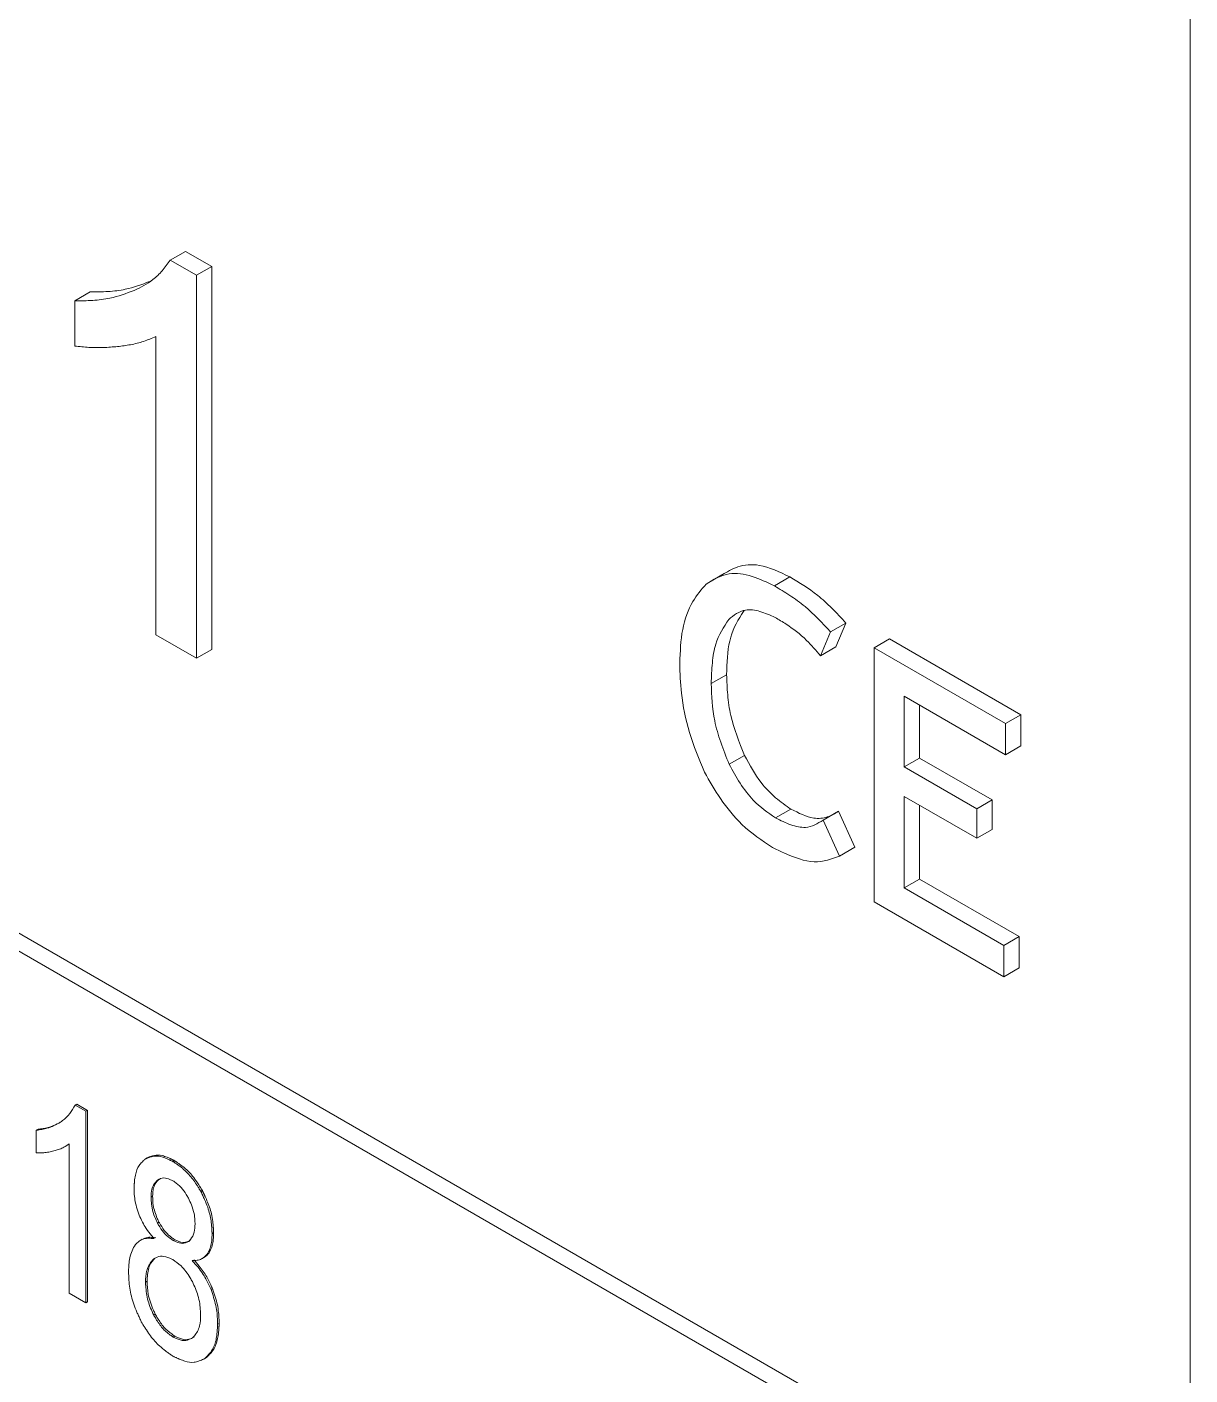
# Model space of a CAD drawing. Header units: millimetres. Extents: x -331 to 5585, y -2655 to 1513.
# Drawn here: x 4945.1 to 4950.45, y 348.93 to 355.13 of the extents above; entities that cross this region are included whole.
import ezdxf

# ---------------------------------------------------------------- set-up
doc = ezdxf.new("R2010")
doc.units = ezdxf.units.MM

msp = doc.modelspace()

# ---------------------------------------------------------------- linework, layer by layer
at = {"color": 7, "linetype": 'Continuous', "lineweight": 15}
for p, q in [((4948.6782, 348.8736), (4934.536, 357.0377)), ((4934.4653, 356.9968), (4948.6075, 348.8328)), ((4950.4459, 356.1402), (4950.4459, 344.1786)), ((4945.7565, 354.0573), (4945.8272, 354.0981)), ((4945.9473, 354.0288), (4945.8272, 354.0981)), ((4945.8766, 353.988), (4945.7565, 354.0573)), ((4945.9473, 354.0288), (4945.8766, 353.988)), ((4945.9473, 352.2681), (4945.9473, 354.0288)), ((4945.8766, 352.2273), (4945.8766, 353.988)), ((4945.3173, 353.8707), (4945.388, 353.9115)), ((4945.3173, 353.8707), (4945.3173, 353.6626)), ((4945.6902, 353.7069), (4945.6902, 352.3349)), ((4948.3034, 352.6162), (4948.2327, 352.5754)), ((4948.5348, 352.5601), (4948.6055, 352.6009)), ((4948.7931, 352.3479), (4948.8638, 352.3888)), ((4948.8175, 352.2791), (4948.8638, 352.3888)), ((4945.6902, 352.3349), (4945.8766, 352.2273)), ((4948.7931, 352.3479), (4948.7468, 352.2383)), ((4948.9933, 352.2754), (4949.064, 352.3162)), ((4949.6683, 351.9674), (4949.064, 352.3162)), ((4945.8766, 352.2273), (4945.9473, 352.2681)), ((4948.7468, 352.2383), (4948.8175, 352.2791)), ((4948.9933, 351.1072), (4948.9933, 352.2754)), ((4948.9933, 352.2754), (4949.5975, 351.9266)), ((4948.2441, 352.1107), (4948.3148, 352.1515)), ((4949.1314, 352.0522), (4949.5975, 351.7831)), ((4949.1314, 351.7276), (4949.1314, 352.0522)), ((4949.2022, 351.7684), (4949.2022, 352.0113)), ((4949.6683, 351.9674), (4949.5975, 351.9266)), ((4949.5975, 351.7831), (4949.5975, 351.9266)), ((4949.6683, 351.8239), (4949.6683, 351.9674)), ((4949.5975, 351.7831), (4949.6683, 351.8239)), ((4948.3266, 351.7397), (4948.3973, 351.7805)), ((4949.1314, 351.7276), (4949.2022, 351.7684)), ((4949.5364, 351.5755), (4949.2022, 351.7684)), ((4949.4657, 351.5347), (4949.1314, 351.7276)), ((4949.1314, 351.592), (4949.4657, 351.3991)), ((4949.1314, 351.171), (4949.1314, 351.592)), ((4949.2022, 351.2119), (4949.2022, 351.5512)), ((4949.4657, 351.5347), (4949.5364, 351.5755)), ((4949.5364, 351.4399), (4949.5364, 351.5755)), ((4948.5397, 351.4927), (4948.6104, 351.5335)), ((4948.7586, 351.4828), (4948.8293, 351.5236)), ((4948.9052, 351.3577), (4948.8293, 351.5236)), ((4949.4657, 351.3991), (4949.4657, 351.5347)), ((4948.7586, 351.4828), (4948.8345, 351.3169)), ((4949.4657, 351.3991), (4949.5364, 351.4399)), ((4948.8345, 351.3169), (4948.9052, 351.3577)), ((4949.1314, 351.171), (4949.2022, 351.2119)), ((4949.6607, 350.9472), (4949.2022, 351.2119)), ((4949.59, 350.9063), (4949.1314, 351.171)), ((4949.59, 350.7628), (4948.9933, 351.1072)), ((4949.59, 350.9063), (4949.6607, 350.9472)), ((4949.6607, 350.8036), (4949.6607, 350.9472)), ((4949.59, 350.7628), (4949.59, 350.9063)), ((4949.59, 350.7628), (4949.6607, 350.8036)), ((4945.3261, 350.1768), (4945.319, 350.1727)), ((4945.319, 350.1727), (4945.3687, 350.144)), ((4945.3758, 350.148), (4945.3261, 350.1768)), ((4945.3687, 350.144), (4945.3758, 350.148)), ((4945.3687, 350.144), (4945.3687, 349.2636)), ((4945.3758, 349.2677), (4945.3758, 350.148)), ((4945.1393, 350.0563), (4945.1464, 350.0604)), ((4945.1393, 349.9523), (4945.1393, 350.0563)), ((4945.2722, 349.9813), (4945.2793, 349.9854)), ((4945.2921, 349.3079), (4945.2921, 349.9938)), ((4945.6407, 349.9242), (4945.6478, 349.9283)), ((4945.7685, 349.9132), (4945.7756, 349.9172)), ((4945.7049, 349.8314), (4945.6978, 349.8273)), ((4945.6681, 349.749), (4945.6752, 349.7531)), ((4945.8974, 349.7748), (4945.9045, 349.7789)), ((4945.6975, 349.6293), (4945.7046, 349.6334)), ((4945.9488, 349.5802), (4945.9558, 349.5843)), ((4945.6229, 349.5527), (4945.6206, 349.5514)), ((4945.6277, 349.5555), (4945.623, 349.5528)), ((4945.7698, 349.5494), (4945.7769, 349.5535)), ((4945.6862, 349.4683), (4945.6791, 349.4642)), ((4945.9037, 349.4668), (4945.9107, 349.4709)), ((4945.926, 349.4861), (4945.9331, 349.4902)), ((4945.6427, 349.3585), (4945.6498, 349.3625)), ((4945.9439, 349.3242), (4945.9509, 349.3283)), ((4945.3687, 349.2636), (4945.2921, 349.3079)), ((4945.3687, 349.2636), (4945.3758, 349.2677)), ((4945.6802, 349.2067), (4945.6872, 349.2108)), ((4945.9742, 349.1643), (4945.9812, 349.1684)), ((4945.7698, 349.1056), (4945.7769, 349.1097)), ((4945.9155, 349.007), (4945.9225, 349.011))]:
    msp.add_line(p, q, dxfattribs=at)
for points, knots in [([(4945.7565, 354.0573), (4945.7444, 354.0409), (4945.7202, 354.0081), (4945.6679, 353.9565), (4945.6206, 353.9332), (4945.5908, 353.9186)], [0, 0, 0, 0, 0.268463, 0.537553, 1, 1, 1, 1]), ([(4945.5908, 353.9186), (4945.5543, 353.9049), (4945.494, 353.8824), (4945.4003, 353.8713), (4945.345, 353.8709), (4945.3173, 353.8707)], [0, 0, 0, 0, 0.432162, 0.715227, 1, 1, 1, 1]), ([(4945.6615, 353.9594), (4945.625, 353.9458), (4945.5647, 353.9232), (4945.471, 353.9121), (4945.4157, 353.9117), (4945.388, 353.9115)], [0, 0, 0, 0, 0.432162, 0.715227, 1, 1, 1, 1]), ([(4945.3173, 353.6626), (4945.3391, 353.6603), (4945.3838, 353.6555), (4945.4493, 353.655), (4945.4921, 353.6587), (4945.5136, 353.6605)], [0, 0, 0, 0, 0.323119, 0.660944, 1, 1, 1, 1]), ([(4945.5136, 353.6605), (4945.5337, 353.663), (4945.575, 353.668), (4945.6344, 353.6828), (4945.6715, 353.6988), (4945.6902, 353.7069)], [0, 0, 0, 0, 0.323182, 0.660465, 1, 1, 1, 1]), ([(4948.2206, 352.5684), (4948.2538, 352.5889), (4948.3137, 352.626), (4948.4286, 352.61), (4948.5006, 352.5762), (4948.5348, 352.5601)], [0, 0, 0, 0, 0.395232, 0.71267, 1, 1, 1, 1]), ([(4948.6055, 352.6009), (4948.5579, 352.6236), (4948.472, 352.6645), (4948.3658, 352.6544), (4948.3153, 352.6237), (4948.2913, 352.6092)], [0, 0, 0, 0, 0.395213, 0.712756, 1, 1, 1, 1]), ([(4948.0991, 352.204), (4948.1014, 352.2572), (4948.106, 352.3644), (4948.1512, 352.4869), (4948.1991, 352.5431), (4948.2206, 352.5684)], [0, 0, 0, 0, 0.352054, 0.708359, 1, 1, 1, 1]), ([(4948.5348, 352.5601), (4948.5584, 352.5458), (4948.6055, 352.5174), (4948.6943, 352.4543), (4948.7546, 352.3893), (4948.7931, 352.3479)], [0, 0, 0, 0, 0.265511, 0.5315422, 1, 1, 1, 1]), ([(4948.8638, 352.3888), (4948.8422, 352.4121), (4948.8001, 352.4577), (4948.7142, 352.5359), (4948.6486, 352.5751), (4948.6055, 352.6009)], [0, 0, 0, 0, 0.265461, 0.517433, 1, 1, 1, 1]), ([(4948.3148, 352.1515), (4948.3164, 352.2056), (4948.3195, 352.3145), (4948.3643, 352.3991), (4948.3913, 352.4403), (4948.3953, 352.4464)], [0, 0, 0, 0, 0.4569751, 0.9198097, 1, 1, 1, 1]), ([(4948.5383, 352.4145), (4948.5148, 352.425), (4948.4676, 352.4463), (4948.3874, 352.4565), (4948.3482, 352.4247), (4948.3246, 352.4055)], [0, 0, 0, 0, 0.281613, 0.566978, 1, 1, 1, 1]), ([(4948.3246, 352.4055), (4948.3015, 352.3706), (4948.265, 352.3151), (4948.2475, 352.2062), (4948.2453, 352.1427), (4948.2441, 352.1107)], [0, 0, 0, 0, 0.456779, 0.725403, 1, 1, 1, 1]), ([(4948.7468, 352.2383), (4948.7257, 352.263), (4948.6762, 352.3209), (4948.6035, 352.3761), (4948.555, 352.4047), (4948.5383, 352.4145)], [0, 0, 0, 0, 0.326664, 0.768118, 1, 1, 1, 1]), ([(4948.213, 351.7028), (4948.1877, 351.7637), (4948.1369, 351.8863), (4948.1041, 352.0573), (4948.1006, 352.1587), (4948.0991, 352.204)], [0, 0, 0, 0, 0.353807, 0.711915, 1, 1, 1, 1]), ([(4948.2441, 352.1107), (4948.246, 352.0545), (4948.2489, 351.9681), (4948.2866, 351.8396), (4948.3131, 351.7733), (4948.3266, 351.7397)], [0, 0, 0, 0, 0.4783209, 0.7356134, 1, 1, 1, 1]), ([(4948.3973, 351.7805), (4948.3727, 351.8421), (4948.3349, 351.9369), (4948.3183, 352.0602), (4948.316, 352.1208), (4948.3148, 352.1515)], [0, 0, 0, 0, 0.478805, 0.736671, 1, 1, 1, 1]), ([(4948.3266, 351.7397), (4948.3426, 351.7104), (4948.3747, 351.6515), (4948.4454, 351.5578), (4948.5046, 351.5169), (4948.5397, 351.4927)], [0, 0, 0, 0, 0.2873201, 0.5780437, 1, 1, 1, 1]), ([(4948.6104, 351.5335), (4948.5869, 351.5499), (4948.5396, 351.5828), (4948.4609, 351.6629), (4948.421, 351.7368), (4948.3973, 351.7805)], [0, 0, 0, 0, 0.287234, 0.578204, 1, 1, 1, 1]), ([(4948.5252, 351.3576), (4948.4775, 351.389), (4948.3921, 351.4453), (4948.2865, 351.575), (4948.2366, 351.6618), (4948.213, 351.7028)], [0, 0, 0, 0, 0.400548, 0.716816, 1, 1, 1, 1]), ([(4948.5397, 351.4927), (4948.5632, 351.4812), (4948.6104, 351.458), (4948.6915, 351.441), (4948.7335, 351.4671), (4948.7586, 351.4828)], [0, 0, 0, 0, 0.28426, 0.571725, 1, 1, 1, 1]), ([(4948.8293, 351.5236), (4948.8128, 351.5135), (4948.7797, 351.4933), (4948.7065, 351.4854), (4948.6463, 351.5155), (4948.6104, 351.5335)], [0, 0, 0, 0, 0.284211, 0.572297, 1, 1, 1, 1]), ([(4948.8345, 351.3169), (4948.7973, 351.3035), (4948.7222, 351.2763), (4948.6078, 351.3165), (4948.5425, 351.349), (4948.5252, 351.3576)], [0, 0, 0, 0, 0.4184114, 0.8458131, 1, 1, 1, 1]), ([(4945.2509, 350.0942), (4945.254, 350.0964), (4945.2696, 350.1078), (4945.2957, 350.1299), (4945.3115, 350.1588), (4945.319, 350.1727)], [0, 0, 0, 0, 0.114719, 0.57499, 1, 1, 1, 1]), ([(4945.1393, 350.0563), (4945.1403, 350.0565), (4945.1423, 350.0567), (4945.1453, 350.0572), (4945.1493, 350.0577), (4945.1563, 350.0588), (4945.1702, 350.0611), (4945.1933, 350.0658), (4945.2216, 350.0772), (4945.2411, 350.0885), (4945.2509, 350.0942)], [0, 0, 0, 0, 0.02463, 0.049479, 0.074172, 0.123588, 0.222617, 0.420621, 0.709215, 1, 1, 1, 1]), ([(4945.2498, 350.0935), (4945.2492, 350.0932), (4945.2353, 350.0851), (4945.214, 350.0741), (4945.1873, 350.0672), (4945.1735, 350.0646), (4945.1666, 350.0634), (4945.1631, 350.0629), (4945.1611, 350.0625), (4945.1591, 350.0623), (4945.1571, 350.0619), (4945.1551, 350.0617), (4945.1536, 350.0615), (4945.1516, 350.0612), (4945.1497, 350.0609), (4945.1478, 350.0606), (4945.1469, 350.0605), (4945.1464, 350.0604)], [0, 0, 0, 0, 0.019458, 0.450459, 0.665933, 0.773608, 0.827462, 0.854438, 0.867945, 0.881348, 0.908324, 0.921726, 0.935197, 0.9486, 0.974419, 0.987175, 1, 1, 1, 1]), ([(4945.2211, 349.9615), (4945.2173, 349.9606), (4945.2057, 349.9579), (4945.1867, 349.9539), (4945.1631, 349.9521), (4945.1472, 349.9522), (4945.1393, 349.9523)], [0, 0, 0, 0, 0.148111, 0.444396, 0.721869, 1, 1, 1, 1]), ([(4945.2921, 349.9938), (4945.2889, 349.9917), (4945.2792, 349.9854), (4945.2631, 349.9757), (4945.2423, 349.9677), (4945.2282, 349.9636), (4945.2211, 349.9615)], [0, 0, 0, 0, 0.148069, 0.4449282, 0.7219491, 1, 1, 1, 1]), ([(4945.2793, 349.9855), (4945.2798, 349.9858), (4945.2843, 349.988), (4945.2884, 349.9909), (4945.2921, 349.9934)], [0, 0, 0, 0, 0.119922, 1, 1, 1, 1]), ([(4945.6407, 349.9242), (4945.6416, 349.9246), (4945.6434, 349.9254), (4945.6461, 349.9265), (4945.6496, 349.928), (4945.6559, 349.9306), (4945.6675, 349.9348), (4945.6886, 349.9401), (4945.7155, 349.9361), (4945.739, 349.9268), (4945.7504, 349.9216), (4945.7565, 349.9189), (4945.7604, 349.917), (4945.7647, 349.915), (4945.7673, 349.9138), (4945.7685, 349.9132)], [0, 0, 0, 0, 0.024734, 0.04958, 0.07437, 0.124037, 0.223242, 0.389776, 0.668479, 0.816558, 0.890445, 0.908972, 0.945864, 0.972982, 1, 1, 1, 1]), ([(4945.7756, 349.9172), (4945.7744, 349.9178), (4945.7727, 349.9186), (4945.7703, 349.9198), (4945.768, 349.9208), (4945.7656, 349.9219), (4945.7633, 349.923), (4945.7615, 349.9239), (4945.7592, 349.925), (4945.7528, 349.9279), (4945.7391, 349.9338), (4945.7137, 349.9428), (4945.6875, 349.9429), (4945.6696, 349.9371), (4945.6616, 349.934), (4945.659, 349.933), (4945.6572, 349.9322), (4945.6557, 349.9317), (4945.6539, 349.9309), (4945.6525, 349.9303), (4945.6509, 349.9296), (4945.6494, 349.9289), (4945.6484, 349.9285), (4945.6478, 349.9283)], [0, 0, 0, 0, 0.024809, 0.037188, 0.049593, 0.074402, 0.086806, 0.09921, 0.111615, 0.136453, 0.235685, 0.401123, 0.679187, 0.839251, 0.879467, 0.899556, 0.909573, 0.929663, 0.93968, 0.959851, 0.969868, 0.985059, 1, 1, 1, 1]), ([(4945.5899, 349.791), (4945.59, 349.7923), (4945.5901, 349.795), (4945.5903, 349.7982), (4945.5905, 349.8015), (4945.5907, 349.8041), (4945.5909, 349.8074), (4945.591, 349.81), (4945.5914, 349.8146), (4945.5924, 349.8282), (4945.5959, 349.859), (4945.6083, 349.8893), (4945.6232, 349.9064), (4945.6295, 349.913), (4945.6318, 349.9154), (4945.6334, 349.9169), (4945.6348, 349.9184), (4945.636, 349.9195), (4945.6375, 349.921), (4945.6389, 349.9225), (4945.6401, 349.9236), (4945.6407, 349.9242)], [0, 0, 0, 0, 0.023215, 0.046156, 0.057763, 0.080983, 0.092596, 0.115551, 0.127174, 0.173403, 0.358905, 0.687162, 0.843138, 0.882354, 0.902022, 0.921549, 0.931383, 0.95095, 0.960602, 0.980392, 1, 1, 1, 1]), ([(4945.7685, 349.9132), (4945.7697, 349.9123), (4945.7721, 349.9107), (4945.7768, 349.9076), (4945.7815, 349.9043), (4945.7897, 349.8987), (4945.8035, 349.8886), (4945.8292, 349.8683), (4945.8554, 349.8388), (4945.8743, 349.811), (4945.8838, 349.7964), (4945.8884, 349.7891), (4945.8915, 349.7843), (4945.8942, 349.7799), (4945.8963, 349.7765), (4945.8974, 349.7748)], [0, 0, 0, 0, 0.024629, 0.049159, 0.098299, 0.122782, 0.221038, 0.387893, 0.666793, 0.813457, 0.886622, 0.923249, 0.941507, 0.970754, 1, 1, 1, 1]), ([(4945.9045, 349.7789), (4945.9036, 349.7803), (4945.9023, 349.7825), (4945.9005, 349.7852), (4945.8987, 349.7881), (4945.8969, 349.7909), (4945.8952, 349.7937), (4945.8938, 349.7958), (4945.8921, 349.7986), (4945.8871, 349.8063), (4945.8765, 349.8226), (4945.8554, 349.8521), (4945.8278, 349.8798), (4945.8049, 349.8967), (4945.7947, 349.9041), (4945.792, 349.9059), (4945.7908, 349.9068), (4945.7898, 349.9075), (4945.7886, 349.9083), (4945.7876, 349.909), (4945.7864, 349.9099), (4945.7854, 349.9105), (4945.7842, 349.9114), (4945.783, 349.9122), (4945.7817, 349.913), (4945.7805, 349.9139), (4945.7795, 349.9145), (4945.7783, 349.9154), (4945.7771, 349.9162), (4945.7761, 349.9169), (4945.7756, 349.9172)], [0, 0, 0, 0, 0.024674, 0.036818, 0.049155, 0.073636, 0.086028, 0.098228, 0.11062, 0.135076, 0.23339, 0.397176, 0.672706, 0.835892, 0.876922, 0.887132, 0.892288, 0.902527, 0.907658, 0.917898, 0.923054, 0.933263, 0.938419, 0.948702, 0.958912, 0.964068, 0.974278, 0.979434, 0.989717, 1, 1, 1, 1]), ([(4945.6978, 349.8273), (4945.695, 349.8245), (4945.6841, 349.8136), (4945.6701, 349.7902), (4945.6687, 349.7618), (4945.6681, 349.749)], [0, 0, 0, 0, 0.158345, 0.618444, 1, 1, 1, 1]), ([(4945.6752, 349.7531), (4945.6755, 349.7583), (4945.6763, 349.7716), (4945.679, 349.7952), (4945.6896, 349.8161), (4945.7001, 349.8267), (4945.7049, 349.8314)], [0, 0, 0, 0, 0.15758, 0.400846, 0.731482, 1, 1, 1, 1]), ([(4945.7688, 349.8245), (4945.7641, 349.8266), (4945.75, 349.833), (4945.7233, 349.8409), (4945.707, 349.8322), (4945.6978, 349.8273)], [0, 0, 0, 0, 0.1759747, 0.5312868, 1, 1, 1, 1]), ([(4945.8404, 349.7441), (4945.837, 349.7498), (4945.8267, 349.7671), (4945.8068, 349.7962), (4945.7841, 349.8137), (4945.7714, 349.8227), (4945.7688, 349.8245)], [0, 0, 0, 0, 0.174053, 0.525123, 0.904708, 1, 1, 1, 1]), ([(4945.6133, 349.6666), (4945.6113, 349.6727), (4945.6052, 349.691), (4945.5963, 349.7201), (4945.591, 349.7558), (4945.5903, 349.7783), (4945.5899, 349.791)], [0, 0, 0, 0, 0.141894, 0.425233, 0.675664, 1, 1, 1, 1]), ([(4945.7046, 349.6334), (4945.7019, 349.6394), (4945.6905, 349.665), (4945.6766, 349.7072), (4945.6756, 349.7392), (4945.6752, 349.7531)], [0, 0, 0, 0, 0.1484222, 0.6309486, 1, 1, 1, 1]), ([(4945.8974, 349.7748), (4945.8988, 349.7718), (4945.9016, 349.7658), (4945.9071, 349.7538), (4945.9167, 349.7328), (4945.9331, 349.6936), (4945.9435, 349.6496), (4945.9465, 349.6174), (4945.9474, 349.6037), (4945.9478, 349.5975), (4945.9481, 349.5926), (4945.9485, 349.5864), (4945.9486, 349.5827), (4945.9488, 349.5802)], [0, 0, 0, 0, 0.045568, 0.091275, 0.182459, 0.365184, 0.679298, 0.839118, 0.879505, 0.899419, 0.939769, 0.959668, 1, 1, 1, 1]), ([(4945.9558, 349.5843), (4945.9558, 349.5857), (4945.9557, 349.5878), (4945.9555, 349.5913), (4945.9553, 349.5941), (4945.9552, 349.5969), (4945.955, 349.5997), (4945.9548, 349.6026), (4945.9546, 349.6054), (4945.9545, 349.6082), (4945.9539, 349.616), (4945.9524, 349.6345), (4945.9475, 349.6719), (4945.9335, 349.7144), (4945.9201, 349.7449), (4945.9151, 349.7559), (4945.9137, 349.7591), (4945.9121, 349.7624), (4945.9106, 349.7657), (4945.9091, 349.769), (4945.9075, 349.7723), (4945.906, 349.7756), (4945.905, 349.7778), (4945.9045, 349.7789)], [0, 0, 0, 0, 0.022886, 0.034332, 0.057227, 0.068401, 0.079851, 0.102751, 0.114206, 0.12539, 0.148311, 0.239624, 0.42239, 0.733167, 0.866507, 0.883182, 0.899896, 0.91643, 0.933224, 0.950017, 0.966592, 0.983385, 1, 1, 1, 1]), ([(4945.6681, 349.749), (4945.6683, 349.7434), (4945.669, 349.7275), (4945.6715, 349.6977), (4945.6829, 349.6621), (4945.6934, 349.6387), (4945.6975, 349.6293)], [0, 0, 0, 0, 0.148222, 0.422891, 0.769928, 1, 1, 1, 1]), ([(4945.8706, 349.6261), (4945.8703, 349.6317), (4945.8695, 349.6471), (4945.8669, 349.6758), (4945.8556, 349.7108), (4945.8449, 349.7342), (4945.8404, 349.7441)], [0, 0, 0, 0, 0.150621, 0.412711, 0.752175, 1, 1, 1, 1]), ([(4945.6825, 349.5582), (4945.6784, 349.5632), (4945.6658, 349.578), (4945.6464, 349.6025), (4945.6281, 349.6348), (4945.6183, 349.6559), (4945.6133, 349.6666)], [0, 0, 0, 0, 0.15325, 0.460163, 0.727004, 1, 1, 1, 1]), ([(4945.6975, 349.6293), (4945.701, 349.6236), (4945.7113, 349.6064), (4945.7313, 349.5776), (4945.7541, 349.5604), (4945.767, 349.5514), (4945.7698, 349.5494)], [0, 0, 0, 0, 0.17343, 0.522643, 0.895895, 1, 1, 1, 1]), ([(4945.7769, 349.5535), (4945.7722, 349.5567), (4945.7581, 349.5666), (4945.7339, 349.5867), (4945.7163, 349.6141), (4945.7068, 349.6298), (4945.7046, 349.6334)], [0, 0, 0, 0, 0.173183, 0.522555, 0.88915, 1, 1, 1, 1]), ([(4945.8411, 349.5458), (4945.8439, 349.5486), (4945.8548, 349.5598), (4945.8688, 349.5838), (4945.87, 349.6129), (4945.8706, 349.6261)], [0, 0, 0, 0, 0.155787, 0.614926, 1, 1, 1, 1]), ([(4945.6896, 349.5623), (4945.6853, 349.5627), (4945.6722, 349.564), (4945.6497, 349.5658), (4945.6356, 349.5581), (4945.6284, 349.5542)], [0, 0, 0, 0, 0.194747, 0.585009, 1, 1, 1, 1]), ([(4945.9488, 349.5802), (4945.9486, 349.5749), (4945.948, 349.5589), (4945.9461, 349.5334), (4945.9378, 349.5076), (4945.93, 349.4933), (4945.926, 349.4861)], [0, 0, 0, 0, 0.146262, 0.439409, 0.716195, 1, 1, 1, 1]), ([(4945.9331, 349.4902), (4945.9351, 349.4939), (4945.9412, 349.5051), (4945.9502, 349.5247), (4945.9548, 349.5536), (4945.9555, 349.574), (4945.9558, 349.5843)], [0, 0, 0, 0, 0.146604, 0.43974, 0.717309, 1, 1, 1, 1]), ([(4945.5645, 349.4038), (4945.5645, 349.4051), (4945.5646, 349.4071), (4945.5647, 349.4104), (4945.5648, 349.4131), (4945.5649, 349.4158), (4945.565, 349.4178), (4945.5651, 349.4204), (4945.5654, 349.4277), (4945.5664, 349.4448), (4945.5695, 349.4728), (4945.5799, 349.5032), (4945.5905, 349.5215), (4945.5958, 349.5308)], [0, 0, 0, 0, 0.027042, 0.040565, 0.067607, 0.081133, 0.094656, 0.108182, 0.134913, 0.242916, 0.459162, 0.726686, 1, 1, 1, 1]), ([(4945.5958, 349.5308), (4945.5987, 349.5335), (4945.6072, 349.5416), (4945.6244, 349.5561), (4945.6519, 349.5616), (4945.6732, 349.5592), (4945.6825, 349.5582)], [0, 0, 0, 0, 0.126725, 0.380617, 0.7303, 1, 1, 1, 1]), ([(4945.7698, 349.5494), (4945.7745, 349.5472), (4945.7886, 349.5407), (4945.8155, 349.5327), (4945.8318, 349.541), (4945.8411, 349.5458)], [0, 0, 0, 0, 0.175966, 0.531297, 1, 1, 1, 1]), ([(4945.8482, 349.5499), (4945.8448, 349.5482), (4945.8344, 349.543), (4945.8121, 349.5371), (4945.7897, 349.5475), (4945.7769, 349.5535)], [0, 0, 0, 0, 0.175897, 0.53076, 1, 1, 1, 1]), ([(4945.6791, 349.4642), (4945.6765, 349.4612), (4945.6631, 349.4463), (4945.6448, 349.4152), (4945.6434, 349.376), (4945.6427, 349.3585)], [0, 0, 0, 0, 0.120304, 0.607039, 1, 1, 1, 1]), ([(4945.6498, 349.3625), (4945.65, 349.3678), (4945.6513, 349.3944), (4945.6575, 349.437), (4945.6773, 349.4586), (4945.6862, 349.4683)], [0, 0, 0, 0, 0.120275, 0.605975, 1, 1, 1, 1]), ([(4945.7678, 349.462), (4945.7631, 349.4641), (4945.7466, 349.4715), (4945.7178, 349.4816), (4945.6948, 349.473), (4945.6827, 349.4662), (4945.6791, 349.4642)], [0, 0, 0, 0, 0.140011, 0.493731, 0.851094, 1, 1, 1, 1]), ([(4945.8582, 349.3605), (4945.8548, 349.3662), (4945.8454, 349.3821), (4945.8292, 349.4077), (4945.802, 349.4382), (4945.7807, 349.4531), (4945.7678, 349.462)], [0, 0, 0, 0, 0.137375, 0.379955, 0.624468, 1, 1, 1, 1]), ([(4945.926, 349.4861), (4945.9232, 349.4833), (4945.9153, 349.4754), (4945.9013, 349.4637), (4945.8801, 349.4581), (4945.8648, 349.4577), (4945.8571, 349.4574)], [0, 0, 0, 0, 0.153352, 0.439438, 0.716193, 1, 1, 1, 1]), ([(4945.8571, 349.4574), (4945.8614, 349.4526), (4945.8742, 349.4382), (4945.8996, 349.4082), (4945.9243, 349.3669), (4945.9383, 349.3364), (4945.9439, 349.3242)], [0, 0, 0, 0, 0.12356, 0.3710876, 0.7493322, 1, 1, 1, 1]), ([(4945.9509, 349.3283), (4945.9482, 349.3343), (4945.9398, 349.3523), (4945.9222, 349.3886), (4945.8945, 349.4274), (4945.8729, 349.4518), (4945.8642, 349.4615)], [0, 0, 0, 0, 0.1235481, 0.3711257, 0.7491977, 1, 1, 1, 1]), ([(4945.9103, 349.4717), (4945.9129, 349.473), (4945.9215, 349.4776), (4945.9283, 349.485), (4945.9331, 349.4902)], [0, 0, 0, 0, 0.298249, 1, 1, 1, 1]), ([(4945.6232, 349.1757), (4945.6225, 349.1772), (4945.6205, 349.1817), (4945.6177, 349.1877), (4945.6143, 349.1952), (4945.6095, 349.2057), (4945.6003, 349.2269), (4945.5827, 349.2697), (4945.5706, 349.3199), (4945.5672, 349.3584), (4945.5659, 349.3766), (4945.5654, 349.3857), (4945.565, 349.3932), (4945.5647, 349.3992), (4945.5646, 349.4022), (4945.5645, 349.4038)], [0, 0, 0, 0, 0.0194, 0.058424, 0.077824, 0.116679, 0.194528, 0.350259, 0.66557, 0.832427, 0.874299, 0.916368, 0.958186, 0.979093, 1, 1, 1, 1]), ([(4945.6427, 349.3585), (4945.6429, 349.3529), (4945.6442, 349.3249), (4945.65, 349.274), (4945.6706, 349.2281), (4945.6802, 349.2067)], [0, 0, 0, 0, 0.117093, 0.589433, 1, 1, 1, 1]), ([(4945.6872, 349.2108), (4945.6846, 349.2168), (4945.6711, 349.2472), (4945.6519, 349.3007), (4945.6504, 349.343), (4945.6498, 349.3625)], [0, 0, 0, 0, 0.11714, 0.590952, 1, 1, 1, 1]), ([(4945.896, 349.2087), (4945.8957, 349.2142), (4945.8945, 349.2423), (4945.8886, 349.2932), (4945.8679, 349.3391), (4945.8582, 349.3605)], [0, 0, 0, 0, 0.1169902, 0.5890344, 1, 1, 1, 1]), ([(4945.9439, 349.3242), (4945.9459, 349.3181), (4945.9563, 349.2876), (4945.9723, 349.2317), (4945.9735, 349.1868), (4945.9742, 349.1643)], [0, 0, 0, 0, 0.110115, 0.553463, 1, 1, 1, 1]), ([(4945.9812, 349.1684), (4945.981, 349.1739), (4945.9801, 349.2017), (4945.9762, 349.2539), (4945.9594, 349.3034), (4945.9509, 349.3283)], [0, 0, 0, 0, 0.110206, 0.55309, 1, 1, 1, 1]), ([(4945.6802, 349.2067), (4945.6836, 349.201), (4945.6958, 349.1803), (4945.7191, 349.1444), (4945.7487, 349.1207), (4945.7655, 349.1087), (4945.7698, 349.1056)], [0, 0, 0, 0, 0.1384426, 0.5021229, 0.8696858, 1, 1, 1, 1]), ([(4945.7769, 349.1097), (4945.7722, 349.113), (4945.7555, 349.1249), (4945.7262, 349.1487), (4945.703, 349.1842), (4945.6907, 349.2049), (4945.6872, 349.2108)], [0, 0, 0, 0, 0.138606, 0.496637, 0.857989, 1, 1, 1, 1]), ([(4945.8593, 349.1018), (4945.8619, 349.1048), (4945.8754, 349.1196), (4945.894, 349.1508), (4945.8954, 349.1906), (4945.896, 349.2087)], [0, 0, 0, 0, 0.1191637, 0.6014141, 1, 1, 1, 1]), ([(4945.7698, 349.0171), (4945.7687, 349.0179), (4945.7652, 349.0204), (4945.7605, 349.0236), (4945.7546, 349.0276), (4945.7464, 349.0334), (4945.73, 349.0452), (4945.7011, 349.0681), (4945.6712, 349.102), (4945.6498, 349.1335), (4945.6392, 349.1501), (4945.6332, 349.1595), (4945.6294, 349.1658), (4945.626, 349.1712), (4945.6241, 349.1742), (4945.6232, 349.1757)], [0, 0, 0, 0, 0.021519, 0.064558, 0.086077, 0.129104, 0.215178, 0.387666, 0.664235, 0.809335, 0.881913, 0.918137, 0.954435, 0.977193, 1, 1, 1, 1]), ([(4945.9742, 349.1643), (4945.974, 349.1616), (4945.9738, 349.1577), (4945.9734, 349.1511), (4945.973, 349.1446), (4945.9723, 349.1341), (4945.9707, 349.116), (4945.9662, 349.0806), (4945.9521, 349.0475), (4945.9353, 349.0278), (4945.9275, 349.0193), (4945.9242, 349.0158), (4945.9212, 349.0128), (4945.9185, 349.01), (4945.9165, 349.008), (4945.9155, 349.007)], [0, 0, 0, 0, 0.039571, 0.059121, 0.098708, 0.138078, 0.216943, 0.374901, 0.694548, 0.847007, 0.885122, 0.923439, 0.942554, 0.97126, 1, 1, 1, 1]), ([(4945.9225, 349.011), (4945.9232, 349.0117), (4945.9246, 349.0132), (4945.9263, 349.0149), (4945.9281, 349.0167), (4945.9294, 349.0181), (4945.9312, 349.0198), (4945.9325, 349.0213), (4945.9342, 349.0231), (4945.938, 349.027), (4945.9466, 349.0367), (4945.9639, 349.0593), (4945.9753, 349.0952), (4945.9785, 349.1274), (4945.9795, 349.1405), (4945.9798, 349.1445), (4945.9801, 349.1484), (4945.9803, 349.1517), (4945.9805, 349.1551), (4945.9807, 349.1584), (4945.9809, 349.1617), (4945.981, 349.165), (4945.9812, 349.167), (4945.9812, 349.1684)], [0, 0, 0, 0, 0.019735, 0.03947, 0.04932, 0.069021, 0.078871, 0.098729, 0.108545, 0.128143, 0.207092, 0.365093, 0.681077, 0.84023, 0.860281, 0.880084, 0.900122, 0.920151, 0.930044, 0.950069, 0.97009, 0.979979, 1, 1, 1, 1]), ([(4945.7698, 349.1056), (4945.7745, 349.1035), (4945.7913, 349.0959), (4945.8206, 349.0855), (4945.8437, 349.0938), (4945.8559, 349.1001), (4945.8593, 349.1018)], [0, 0, 0, 0, 0.139875, 0.500473, 0.864419, 1, 1, 1, 1]), ([(4945.8663, 349.1059), (4945.8629, 349.1042), (4945.8506, 349.0979), (4945.8271, 349.0895), (4945.7979, 349.1002), (4945.7812, 349.1077), (4945.7769, 349.1097)], [0, 0, 0, 0, 0.139574, 0.503298, 0.87097, 1, 1, 1, 1]), ([(4945.9155, 349.007), (4945.9137, 349.0061), (4945.9084, 349.0037), (4945.8996, 348.9998), (4945.8852, 348.9941), (4945.8617, 348.9874), (4945.831, 348.9912), (4945.8064, 349.0009), (4945.7956, 349.0053), (4945.7907, 349.0075), (4945.7858, 349.0098), (4945.7802, 349.0123), (4945.7749, 349.0147), (4945.7715, 349.0163), (4945.7698, 349.0171)], [0, 0, 0, 0, 0.0432623, 0.1298292, 0.2163447, 0.3899571, 0.6657184, 0.810989, 0.8473195, 0.8654366, 0.9017064, 0.9379761, 0.9690325, 1, 1, 1, 1])]:
    msp.add_open_spline(points, degree=3, knots=knots, dxfattribs=at)

doc.saveas('drawing.dxf')
